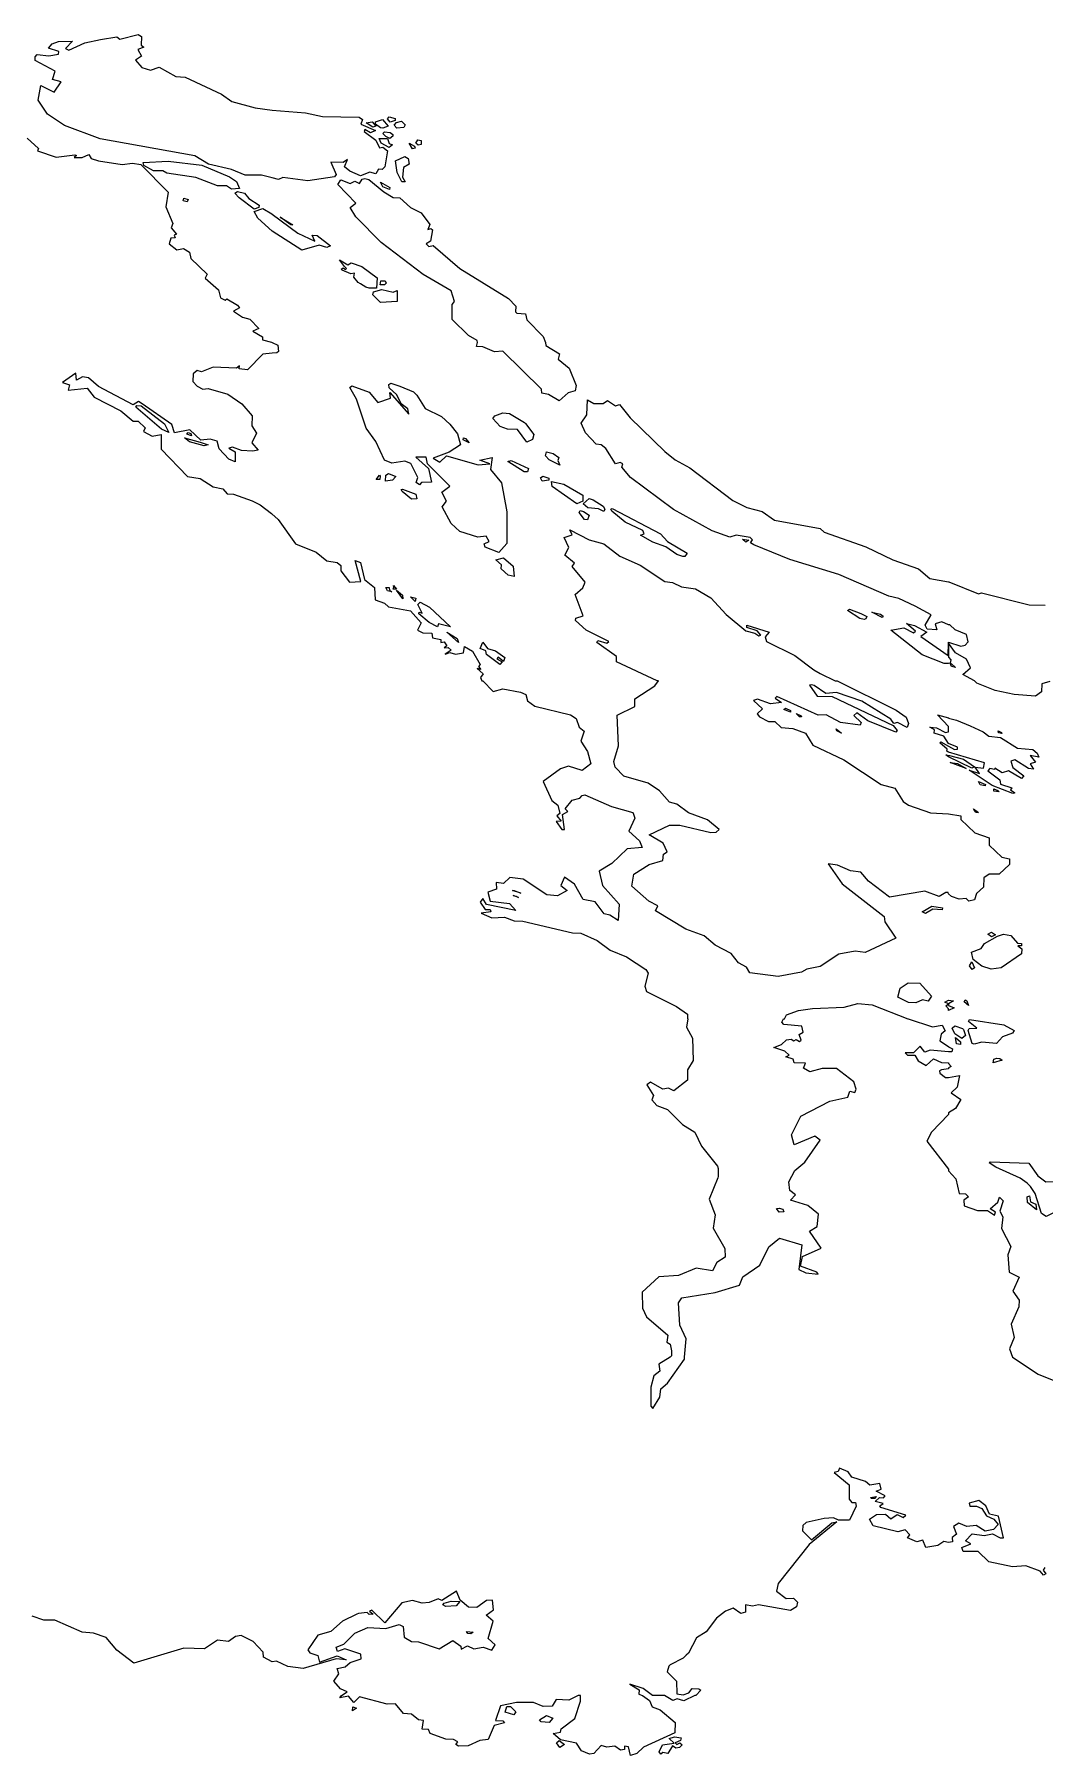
# Model space of a CAD drawing. Header units: inches. Extents: x -128.78 to -121.96, y 47.51 to 52.08.
# Drawn here: x -123.874 to -123.349, y 48.309 to 49.203 of the extents above; entities that cross this region are included whole.
import ezdxf

# ---------------------------------------------------------------- set-up
doc = ezdxf.new("R2010")
doc.units = ezdxf.units.IN
doc.header["$MEASUREMENT"] = 0
doc.layers.add('country_Clip', color=7, linetype='Continuous')

msp = doc.modelspace()

# ---------------------------------------------------------------- linework, layer by layer
at = {"layer": 'country_Clip'}
for points in [[(-123.81795, 49.20195), (-123.81806, 49.1975), (-123.81667, 49.19639), (-123.81977, 49.19512), (-123.81785, 49.19179), (-123.82111, 49.18972), (-123.81777, 49.18584), (-123.81332, 49.18453), (-123.80883, 49.18598), (-123.8001, 49.18122), (-123.79526, 49.18085), (-123.77628, 49.17194), (-123.77091, 49.16816), (-123.75891, 49.16479), (-123.75, 49.16374), (-123.73263, 49.1622), (-123.72379, 49.16029), (-123.70485, 49.16009), (-123.70306, 49.15889), (-123.70389, 49.15639), (-123.69639, 49.15306), (-123.69889, 49.15194), (-123.70194, 49.15361), (-123.70222, 49.1525), (-123.69611, 49.14806), (-123.69417, 49.14417), (-123.6925, 49.14444), (-123.69, 49.1425), (-123.69139, 49.13417), (-123.69278, 49.13278), (-123.69472, 49.13306), (-123.69611, 49.13056), (-123.69921, 49.13151), (-123.70411, 49.12959), (-123.70969, 49.13194), (-123.71244, 49.13416), (-123.71083, 49.13806), (-123.71306, 49.13639), (-123.71951, 49.13661), (-123.71676, 49.13026), (-123.71764, 49.12909), (-123.73152, 49.12695), (-123.74448, 49.12872), (-123.7468, 49.12761), (-123.75, 49.12849), (-123.75554, 49.12997), (-123.76401, 49.12987), (-123.77123, 49.13279), (-123.78306, 49.13556), (-123.79023, 49.13996), (-123.83935, 49.14878), (-123.85801, 49.15564), (-123.86687, 49.16159), (-123.87157, 49.16884), (-123.87026, 49.17649), (-123.8634, 49.17301), (-123.85972, 49.17833), (-123.86423, 49.17954), (-123.86278, 49.18389), (-123.87317, 49.18949), (-123.87327, 49.19137), (-123.87208, 49.19258), (-123.86611, 49.19195), (-123.86111, 49.19278), (-123.86083, 49.19417), (-123.86628, 49.19592), (-123.86433, 49.1982), (-123.86106, 49.1994), (-123.85372, 49.19953), (-123.85735, 49.19565), (-123.85569, 49.19476), (-123.84741, 49.19857), (-123.83924, 49.20041), (-123.83072, 49.20179), (-123.82916, 49.2005), (-123.81964, 49.20302), (-123.81795, 49.20195)], [(-123.6961, 49.15537), (-123.69778, 49.15481), (-123.70113, 49.15713), (-123.69811, 49.15757), (-123.6961, 49.15537)], [(-123.68974, 49.15537), (-123.69242, 49.15437), (-123.69376, 49.15448), (-123.69627, 49.15647), (-123.69627, 49.15757), (-123.69275, 49.15889), (-123.68974, 49.15537)], [(-123.68611, 49.15833), (-123.68861, 49.1575), (-123.69008, 49.1592), (-123.68919, 49.1602), (-123.68606, 49.15933), (-123.68611, 49.15833)], [(-123.68153, 49.1547), (-123.68521, 49.15437), (-123.68655, 49.15592), (-123.68538, 49.15724), (-123.68287, 49.15801), (-123.68086, 49.15603), (-123.68153, 49.1547)], [(-123.87742, 49.14919), (-123.87155, 49.14366), (-123.87205, 49.14249), (-123.86222, 49.13926), (-123.85265, 49.14038), (-123.85163, 49.1401), (-123.85298, 49.13901), (-123.84879, 49.13903), (-123.84533, 49.14063), (-123.84408, 49.13846), (-123.84034, 49.13741), (-123.82801, 49.13539), (-123.82266, 49.13611), (-123.81836, 49.13544), (-123.80414, 49.12099), (-123.80525, 49.11343), (-123.80171, 49.1048), (-123.80258, 49.10259), (-123.79975, 49.09927), (-123.80101, 49.09871), (-123.80041, 49.09725), (-123.80272, 49.09714), (-123.80356, 49.09414), (-123.79956, 49.09104), (-123.79618, 49.09173), (-123.79305, 49.08989), (-123.79237, 49.08666), (-123.78383, 49.0784), (-123.78491, 49.07634), (-123.77796, 49.07026), (-123.77692, 49.0661), (-123.77438, 49.06492), (-123.77353, 49.06557), (-123.76799, 49.06229), (-123.76708, 49.06101), (-123.77016, 49.0592), (-123.76549, 49.05612), (-123.76167, 49.05514), (-123.75687, 49.05013), (-123.76, 49.04889), (-123.75504, 49.04586), (-123.75501, 49.04429), (-123.75032, 49.04311), (-123.75, 49.04297), (-123.74701, 49.04159), (-123.74669, 49.03825), (-123.74752, 49.03752), (-123.75, 49.03738), (-123.75486, 49.03681), (-123.76288, 49.02878), (-123.76718, 49.02919), (-123.767, 49.03082), (-123.76847, 49.02952), (-123.78069, 49.03013), (-123.7868, 49.02773), (-123.78895, 49.02839), (-123.791, 49.02663), (-123.79126, 49.02271), (-123.789, 49.02029), (-123.78606, 49.01873), (-123.78334, 49.01895), (-123.77301, 49.01609), (-123.76576, 49.01106), (-123.76047, 49.00486), (-123.7605, 48.99954), (-123.75814, 48.99585), (-123.76064, 48.99087), (-123.75725, 48.987), (-123.76018, 48.98647), (-123.76596, 48.98687), (-123.77062, 48.9885), (-123.77257, 48.98799), (-123.76931, 48.98603), (-123.76919, 48.98089), (-123.77251, 48.98237), (-123.77753, 48.98768), (-123.77856, 48.99158), (-123.78223, 48.99268), (-123.78706, 48.99213), (-123.79285, 48.99763), (-123.80085, 48.99598), (-123.80225, 49.00029), (-123.81756, 49.01103), (-123.81943, 49.01222), (-123.82226, 49.01051), (-123.84034, 49.02013), (-123.84548, 49.02462), (-123.84864, 49.02509), (-123.85174, 49.02344), (-123.85206, 49.02702), (-123.859, 49.0222), (-123.8554, 49.02087), (-123.85599, 49.01819), (-123.84616, 49.01912), (-123.84256, 49.01453), (-123.82874, 49.00749), (-123.82233, 49.00209), (-123.81966, 49.00213), (-123.81597, 48.99857), (-123.81687, 48.99663), (-123.81246, 48.99418), (-123.80774, 48.99505), (-123.80763, 48.98758), (-123.79395, 48.97332), (-123.78745, 48.9722), (-123.78071, 48.96796), (-123.77568, 48.96689), (-123.77349, 48.96422), (-123.77016, 48.9641), (-123.76038, 48.96062), (-123.7562, 48.95865), (-123.75035, 48.95415), (-123.75022, 48.95396), (-123.74696, 48.95102), (-123.73781, 48.93824), (-123.72718, 48.93396), (-123.72164, 48.92942), (-123.71615, 48.92854), (-123.71437, 48.92701), (-123.71437, 48.92435), (-123.70991, 48.91841), (-123.70391, 48.91874), (-123.70682, 48.92961), (-123.70405, 48.92857), (-123.70195, 48.91971), (-123.69679, 48.91563), (-123.69652, 48.90923), (-123.69159, 48.90754), (-123.68955, 48.90551), (-123.67815, 48.90352), (-123.6726, 48.8973), (-123.67453, 48.89353), (-123.67163, 48.89201), (-123.66701, 48.89195), (-123.66668, 48.88949), (-123.66238, 48.88855), (-123.66233, 48.88703), (-123.66063, 48.88734), (-123.65931, 48.88525), (-123.66068, 48.88424), (-123.6586, 48.88452), (-123.6569, 48.88304), (-123.66005, 48.881), (-123.65766, 48.88191), (-123.65466, 48.88093), (-123.65057, 48.88158), (-123.65004, 48.885), (-123.64592, 48.88247), (-123.64194, 48.87553), (-123.64286, 48.87449), (-123.64149, 48.87292), (-123.64349, 48.87344), (-123.64041, 48.87067), (-123.64181, 48.86885), (-123.64101, 48.86719), (-123.64056, 48.86719), (-123.63524, 48.86163), (-123.6301, 48.86292), (-123.62091, 48.86128), (-123.61818, 48.85993), (-123.61727, 48.85673), (-123.61353, 48.85399), (-123.5949, 48.84941), (-123.59203, 48.84755), (-123.59049, 48.84312), (-123.58789, 48.84099), (-123.58963, 48.83579), (-123.58609, 48.83034), (-123.5844, 48.82392), (-123.58887, 48.82058), (-123.596, 48.82276), (-123.6002, 48.82137), (-123.60919, 48.81483), (-123.6046, 48.80498), (-123.60159, 48.80247), (-123.60059, 48.79818), (-123.60207, 48.79691), (-123.59975, 48.79422), (-123.60244, 48.79398), (-123.59942, 48.78983), (-123.59807, 48.78989), (-123.59907, 48.79771), (-123.59635, 48.79916), (-123.59767, 48.80062), (-123.59407, 48.80503), (-123.59014, 48.80609), (-123.58889, 48.80761), (-123.58745, 48.80784), (-123.5736, 48.80184), (-123.56265, 48.79876), (-123.56226, 48.79785), (-123.56161, 48.7957), (-123.5646, 48.78908), (-123.5591, 48.78391), (-123.55771, 48.78047), (-123.56543, 48.77988), (-123.57343, 48.77224), (-123.58012, 48.76827), (-123.5784, 48.76075), (-123.56959, 48.75099), (-123.57026, 48.74253), (-123.57451, 48.74542), (-123.57754, 48.74598), (-123.58215, 48.75223), (-123.58843, 48.75345), (-123.59287, 48.76146), (-123.59802, 48.76511), (-123.59995, 48.76083), (-123.59669, 48.7581), (-123.60172, 48.75535), (-123.6073, 48.75589), (-123.61964, 48.764), (-123.62644, 48.76489), (-123.62987, 48.76179), (-123.63368, 48.76228), (-123.63335, 48.75886), (-123.63789, 48.75729), (-123.63667, 48.75267), (-123.6267, 48.75139), (-123.62344, 48.74784), (-123.6387, 48.75095), (-123.6406, 48.754), (-123.64198, 48.75207), (-123.63926, 48.74826), (-123.63674, 48.74831), (-123.63643, 48.74713), (-123.64131, 48.74631), (-123.63577, 48.74396), (-123.62922, 48.74434), (-123.62417, 48.74238), (-123.61969, 48.74222), (-123.59386, 48.73608), (-123.58955, 48.73605), (-123.58115, 48.73223), (-123.5744, 48.72718), (-123.56591, 48.72365), (-123.55575, 48.71716), (-123.5546, 48.71524), (-123.55636, 48.70849), (-123.55551, 48.7056), (-123.53987, 48.6978), (-123.53419, 48.69388), (-123.53408, 48.69141), (-123.53401, 48.69141), (-123.53474, 48.68719), (-123.53151, 48.68145), (-123.53115, 48.66986), (-123.53416, 48.66491), (-123.53408, 48.65958), (-123.54127, 48.65407), (-123.54396, 48.65538), (-123.54694, 48.65499), (-123.55345, 48.65861), (-123.55528, 48.65722), (-123.55177, 48.65169), (-123.55272, 48.64934), (-123.55016, 48.6465), (-123.54458, 48.64438), (-123.53677, 48.63663), (-123.53029, 48.63262), (-123.52681, 48.62533), (-123.51851, 48.61488), (-123.51814, 48.61362), (-123.51813, 48.60951), (-123.51831, 48.60889), (-123.52296, 48.59777), (-123.51979, 48.58969), (-123.52085, 48.58264), (-123.51469, 48.5721), (-123.51464, 48.56766), (-123.51895, 48.56489), (-123.52116, 48.56049), (-123.52959, 48.56188), (-123.5389, 48.55807), (-123.54901, 48.55748), (-123.55764, 48.54943), (-123.55758, 48.5412), (-123.55543, 48.53662), (-123.54437, 48.52708), (-123.5449, 48.52342), (-123.54317, 48.5224), (-123.54255, 48.51895), (-123.54243, 48.51632), (-123.54317, 48.51562), (-123.54898, 48.51207), (-123.54848, 48.50834), (-123.55162, 48.50595), (-123.55314, 48.50011), (-123.55319, 48.49014), (-123.55219, 48.48906), (-123.5485, 48.49487), (-123.54804, 48.49924), (-123.54449, 48.50211), (-123.53567, 48.51467), (-123.53563, 48.51562), (-123.5349, 48.52517), (-123.53818, 48.53223), (-123.53879, 48.54397), (-123.5371, 48.54657), (-123.51979, 48.54931), (-123.50708, 48.55302), (-123.50534, 48.55747), (-123.4966, 48.56352), (-123.49193, 48.57301), (-123.48626, 48.57752), (-123.47466, 48.57401), (-123.47631, 48.56125), (-123.47266, 48.5595), (-123.46626, 48.55872), (-123.46693, 48.5599), (-123.47549, 48.56291), (-123.47437, 48.56802), (-123.46471, 48.57238), (-123.47075, 48.58106), (-123.46672, 48.58361), (-123.46615, 48.58994), (-123.47158, 48.59443), (-123.48057, 48.59728), (-123.47808, 48.60003), (-123.48091, 48.60223), (-123.48157, 48.60677), (-123.47844, 48.61259), (-123.47317, 48.61697), (-123.46517, 48.62848), (-123.46794, 48.63055), (-123.4787, 48.62593), (-123.48007, 48.63126), (-123.4752, 48.64084), (-123.46016, 48.64868), (-123.45079, 48.6508), (-123.44972, 48.65385), (-123.44724, 48.65321), (-123.44654, 48.65487), (-123.44776, 48.6588), (-123.45675, 48.66574), (-123.46421, 48.66571), (-123.47062, 48.66395), (-123.47393, 48.66582), (-123.47289, 48.66844), (-123.47872, 48.66853), (-123.47925, 48.67058), (-123.48308, 48.6718), (-123.48129, 48.67266), (-123.48349, 48.67474), (-123.48921, 48.67665), (-123.48527, 48.67805), (-123.48263, 48.68057), (-123.48019, 48.68094), (-123.47892, 48.68002), (-123.4777, 48.68077), (-123.47588, 48.67969), (-123.47515, 48.68042), (-123.47614, 48.68334), (-123.47408, 48.68458), (-123.47469, 48.68762), (-123.48403, 48.68852), (-123.48516, 48.68979), (-123.48433, 48.69141), (-123.48379, 48.69141), (-123.48265, 48.69363), (-123.47646, 48.69583), (-123.46915, 48.69691), (-123.45276, 48.6976), (-123.44568, 48.69939), (-123.43809, 48.69881), (-123.41957, 48.69141), (-123.41949, 48.69141), (-123.40684, 48.68723), (-123.40184, 48.68818), (-123.40027, 48.68519), (-123.40238, 48.68344), (-123.40292, 48.68006), (-123.39844, 48.67717), (-123.39844, 48.6769), (-123.39645, 48.67591), (-123.39681, 48.67432), (-123.39844, 48.67439), (-123.40798, 48.67515), (-123.41076, 48.67422), (-123.41325, 48.67724), (-123.41666, 48.67383), (-123.42111, 48.67374), (-123.41983, 48.67264), (-123.41601, 48.67262), (-123.41432, 48.66963), (-123.41012, 48.6672), (-123.40622, 48.67069), (-123.4022, 48.66881), (-123.39844, 48.66853), (-123.39844, 48.66825), (-123.39704, 48.66675), (-123.39844, 48.66602), (-123.39844, 48.66545), (-123.40212, 48.66497), (-123.4032, 48.66442), (-123.40299, 48.66317), (-123.39998, 48.66106), (-123.39844, 48.661), (-123.39282, 48.662), (-123.39394, 48.65604), (-123.39711, 48.65298), (-123.39207, 48.64961), (-123.39486, 48.64481), (-123.39844, 48.64258), (-123.39844, 48.64174), (-123.4074, 48.63262), (-123.40972, 48.62798), (-123.39844, 48.61328), (-123.39844, 48.61244), (-123.39468, 48.60841), (-123.39296, 48.60069), (-123.38968, 48.6005), (-123.38812, 48.59902), (-123.3905, 48.59725), (-123.39036, 48.59434), (-123.38346, 48.59183), (-123.37827, 48.59186), (-123.37461, 48.58952), (-123.37406, 48.59093), (-123.37689, 48.5928), (-123.37294, 48.59619), (-123.37206, 48.59877), (-123.37006, 48.59693), (-123.37183, 48.5916), (-123.37024, 48.58851), (-123.37096, 48.58253), (-123.36613, 48.57324), (-123.36766, 48.56875), (-123.36697, 48.5599), (-123.36184, 48.55715), (-123.36506, 48.54994), (-123.36185, 48.54534), (-123.36193, 48.54175), (-123.36591, 48.53283), (-123.36444, 48.52587), (-123.36674, 48.51996), (-123.3653, 48.51562), (-123.35183, 48.5068), (-123.34381, 48.50362)], [(-123.68739, 49.14567), (-123.68923, 49.14423), (-123.69342, 49.14655), (-123.69443, 49.14886), (-123.69007, 49.14886), (-123.68923, 49.14633), (-123.68739, 49.14567)], [(-123.68722, 49.15008), (-123.6889, 49.14897), (-123.69091, 49.14997), (-123.69242, 49.15151), (-123.69158, 49.15239), (-123.68873, 49.15206), (-123.68722, 49.15107), (-123.68722, 49.15008)], [(-123.67265, 49.14578), (-123.67416, 49.14545), (-123.67533, 49.14655), (-123.67433, 49.14831), (-123.67265, 49.14798), (-123.67265, 49.14578)], [(-123.68086, 49.12649), (-123.6827, 49.12649), (-123.68505, 49.13134), (-123.68588, 49.13729), (-123.68103, 49.13961), (-123.67935, 49.13861), (-123.67885, 49.13553), (-123.6817, 49.13388), (-123.6822, 49.12892), (-123.68086, 49.12649)], [(-123.67567, 49.1439), (-123.67701, 49.14357), (-123.67885, 49.14655), (-123.676, 49.1449), (-123.67567, 49.1439)], [(-123.76855, 49.12655), (-123.76704, 49.12291), (-123.77123, 49.12258), (-123.77374, 49.12434), (-123.77843, 49.12434), (-123.78966, 49.12875), (-123.80473, 49.13085), (-123.80691, 49.13217), (-123.81167, 49.13222), (-123.81679, 49.13492), (-123.81704, 49.13647), (-123.80406, 49.13713), (-123.78664, 49.13503), (-123.77224, 49.12908), (-123.76855, 49.12655)], [(-123.75693, 49.11305), (-123.7593, 49.11225), (-123.76723, 49.11807), (-123.76942, 49.12058), (-123.76806, 49.12139), (-123.76435, 49.12059), (-123.76222, 49.11772), (-123.75676, 49.11428), (-123.75693, 49.11305)], [(-123.69978, 49.12764), (-123.69192, 49.12114), (-123.68714, 49.11836), (-123.68371, 49.11803), (-123.67806, 49.11306), (-123.6725, 49.11028), (-123.66806, 49.10417), (-123.66917, 49.10167), (-123.6675, 49.10222), (-123.66667, 49.10139), (-123.66778, 49.09556), (-123.67, 49.09417), (-123.66861, 49.09278), (-123.66639, 49.09333), (-123.6525, 49.08139), (-123.62721, 49.06578), (-123.62338, 49.06187), (-123.62361, 49.05878), (-123.6228, 49.05818), (-123.61836, 49.05777), (-123.6176, 49.05477), (-123.60923, 49.04601), (-123.60796, 49.04297), (-123.60775, 49.04143), (-123.60072, 49.03709), (-123.60131, 49.03421), (-123.59567, 49.02953), (-123.5921, 49.02063), (-123.59248, 49.01773), (-123.59613, 49.01671), (-123.60092, 49.01263), (-123.60635, 49.01599), (-123.60983, 49.01666), (-123.61007, 49.01873), (-123.63011, 49.03839), (-123.6345, 49.03809), (-123.64053, 49.04076), (-123.64375, 49.04077), (-123.64325, 49.04297), (-123.64345, 49.04403), (-123.648, 49.04654), (-123.65646, 49.05483), (-123.65655, 49.06266), (-123.65528, 49.06417), (-123.65705, 49.06971), (-123.67157, 49.07822), (-123.69333, 49.09494), (-123.70655, 49.10818), (-123.70953, 49.11313), (-123.70654, 49.11533), (-123.71594, 49.12503), (-123.71436, 49.1274), (-123.70944, 49.12561), (-123.70703, 49.12682), (-123.70466, 49.12561), (-123.70331, 49.12772), (-123.7019, 49.1282), (-123.69978, 49.12764)], [(-123.6889, 49.12352), (-123.68907, 49.12252), (-123.69242, 49.12385), (-123.69376, 49.12627), (-123.6889, 49.12352)], [(-123.79365, 49.1173), (-123.79423, 49.11597), (-123.79624, 49.11649), (-123.79596, 49.11789), (-123.79365, 49.1173)], [(-123.73667, 49.09972), (-123.72791, 49.09561), (-123.72928, 49.09872), (-123.72667, 49.09861), (-123.71964, 49.09308), (-123.72163, 49.09229), (-123.72566, 49.09357), (-123.73452, 49.09098), (-123.75, 49.10072), (-123.7575, 49.10754), (-123.75934, 49.11102), (-123.75495, 49.11252), (-123.75015, 49.10974), (-123.75, 49.10964), (-123.73667, 49.09972)], [(-123.73934, 49.10407), (-123.74035, 49.10401), (-123.74579, 49.10809), (-123.73934, 49.10407)], [(-123.71507, 49.08592), (-123.71068, 49.08334), (-123.70889, 49.08437), (-123.70343, 49.08236), (-123.69542, 49.0765), (-123.6958, 49.07114), (-123.69954, 49.07116), (-123.70139, 49.07169), (-123.70417, 49.07333), (-123.70528, 49.07417), (-123.7075, 49.07694), (-123.70722, 49.07889), (-123.70913, 49.07859), (-123.71361, 49.08055), (-123.71417, 49.08111), (-123.71306, 49.08167), (-123.71194, 49.08083), (-123.71139, 49.08139), (-123.7125, 49.0825), (-123.71507, 49.08592)], [(-123.69301, 49.07045), (-123.68718, 49.06915), (-123.685, 49.07), (-123.68505, 49.0642), (-123.69378, 49.06367), (-123.69768, 49.06762), (-123.69733, 49.06925), (-123.69301, 49.07045)], [(-123.69083, 49.07381), (-123.6917, 49.07284), (-123.69388, 49.07295), (-123.69361, 49.075), (-123.69137, 49.07491), (-123.69083, 49.07381)], [(-123.67045, 49.0087), (-123.66209, 49.00445), (-123.65776, 49.00053), (-123.65372, 48.99541), (-123.65215, 48.98983), (-123.65807, 48.98594), (-123.66636, 48.98283), (-123.66283, 48.9807), (-123.65937, 48.98401), (-123.64303, 48.9794), (-123.63694, 48.97992), (-123.64216, 48.98182), (-123.63575, 48.98312), (-123.63652, 48.97702), (-123.63074, 48.97), (-123.62812, 48.95499), (-123.62799, 48.93844), (-123.63224, 48.93388), (-123.63928, 48.93651), (-123.63978, 48.93826), (-123.63724, 48.93949), (-123.63876, 48.94224), (-123.64319, 48.94182), (-123.65242, 48.94475), (-123.65693, 48.9488), (-123.66168, 48.95754), (-123.65934, 48.96054), (-123.66186, 48.96522), (-123.65765, 48.96823), (-123.66927, 48.97984), (-123.66992, 48.98334), (-123.67532, 48.98338), (-123.66878, 48.9775), (-123.66714, 48.9703), (-123.67242, 48.97024), (-123.67343, 48.96895), (-123.67519, 48.97024), (-123.67434, 48.97275), (-123.67795, 48.98008), (-123.6811, 48.98123), (-123.68776, 48.98025), (-123.6916, 48.98181), (-123.69607, 48.9915), (-123.70117, 48.99836), (-123.70615, 49.01356), (-123.70971, 49.01956), (-123.70864, 49.02034), (-123.69969, 49.01719), (-123.69502, 49.0118), (-123.68859, 49.01407), (-123.68891, 49.01701), (-123.67893, 49.0057), (-123.67954, 49.00851), (-123.68295, 49.01098), (-123.68528, 49.01576), (-123.68916, 49.01936), (-123.68936, 49.02102), (-123.68829, 49.02179), (-123.68372, 49.02029), (-123.67652, 49.0173), (-123.67476, 49.01551), (-123.67045, 49.0087)], [(-123.39844, 48.88672), (-123.39844, 48.88728), (-123.39203, 48.88516), (-123.38985, 48.88573), (-123.38836, 48.88738), (-123.38913, 48.89127), (-123.39502, 48.8936), (-123.39786, 48.8963), (-123.39844, 48.89621), (-123.40196, 48.89783), (-123.40548, 48.89667), (-123.40449, 48.89355), (-123.40962, 48.894), (-123.41066, 48.89608), (-123.40759, 48.90145), (-123.41591, 48.90585), (-123.42434, 48.90984), (-123.42958, 48.91111), (-123.45553, 48.92232), (-123.48094, 48.93011), (-123.49963, 48.93771), (-123.50133, 48.93878), (-123.5003, 48.94035), (-123.50151, 48.94167), (-123.50881, 48.94273), (-123.51217, 48.94176), (-123.52127, 48.94498), (-123.54147, 48.95623), (-123.56377, 48.97279), (-123.56827, 48.97811), (-123.56776, 48.97989), (-123.56914, 48.98056), (-123.57154, 48.97987), (-123.57662, 48.98783), (-123.57894, 48.98983), (-123.58159, 48.99014), (-123.58709, 48.99599), (-123.58944, 49.00106), (-123.58655, 49.00538), (-123.58606, 49.01311), (-123.58282, 49.01125), (-123.57795, 49.0112), (-123.57571, 49.01277), (-123.5716, 49.01007), (-123.56958, 49.01065), (-123.56388, 49.00373), (-123.54601, 48.98627), (-123.54061, 48.98188), (-123.53293, 48.97776), (-123.51054, 48.96078), (-123.50324, 48.95724), (-123.4953, 48.95511), (-123.48902, 48.95056), (-123.46523, 48.94625), (-123.46315, 48.94429), (-123.44142, 48.93683), (-123.42735, 48.92995), (-123.41405, 48.92523), (-123.40814, 48.92026), (-123.39844, 48.91853), (-123.39833, 48.91855), (-123.38293, 48.91224), (-123.38128, 48.91286), (-123.35663, 48.90659), (-123.34827, 48.90642)], [(-123.806, 49.00067), (-123.80379, 48.99614), (-123.80758, 48.99788), (-123.82086, 49.00935), (-123.82035, 49.01015), (-123.81812, 49.01002), (-123.806, 49.00067)], [(-123.61463, 48.99252), (-123.61768, 48.99121), (-123.62257, 48.99776), (-123.62763, 48.99797), (-123.63149, 48.99927), (-123.63537, 49.00351), (-123.63434, 49.00474), (-123.63014, 49.00644), (-123.62673, 49.00611), (-123.61891, 49.00143), (-123.61831, 49.00091), (-123.614, 48.9952), (-123.61463, 48.99252)], [(-123.79222, 48.99556), (-123.79194, 48.99444), (-123.79444, 48.99528), (-123.79361, 48.99611), (-123.79222, 48.99556)], [(-123.78333, 48.98972), (-123.78528, 48.98917), (-123.79306, 48.99139), (-123.79556, 48.99333), (-123.7875, 48.99111), (-123.78333, 48.98972)], [(-123.64952, 48.99304), (-123.64759, 48.99082), (-123.65077, 48.99233), (-123.65054, 48.99342), (-123.64952, 48.99304)], [(-123.61686, 48.97752), (-123.61739, 48.97566), (-123.61911, 48.97573), (-123.62745, 48.98116), (-123.62586, 48.98166), (-123.61686, 48.97752)], [(-123.60147, 48.98158), (-123.60045, 48.97918), (-123.60597, 48.98189), (-123.60802, 48.98405), (-123.60743, 48.98604), (-123.60398, 48.98521), (-123.60097, 48.98323), (-123.60147, 48.98158)], [(-123.69405, 48.97175), (-123.69588, 48.97169), (-123.69422, 48.97398), (-123.69388, 48.97342), (-123.69405, 48.97175)], [(-123.68753, 48.97135), (-123.69117, 48.9708), (-123.69094, 48.974), (-123.68949, 48.97483), (-123.68582, 48.97322), (-123.68753, 48.97135)], [(-123.60626, 48.97145), (-123.60961, 48.97089), (-123.61061, 48.97258), (-123.60942, 48.97346), (-123.60627, 48.97247), (-123.60626, 48.97145)], [(-123.58849, 48.96049), (-123.5916, 48.95915), (-123.60451, 48.96806), (-123.60477, 48.97063), (-123.59839, 48.96928), (-123.58847, 48.96362), (-123.58849, 48.96049)], [(-123.67489, 48.96168), (-123.67764, 48.96153), (-123.68237, 48.96545), (-123.68305, 48.96661), (-123.68234, 48.96674), (-123.67536, 48.96411), (-123.67489, 48.96168)], [(-123.57707, 48.95635), (-123.57761, 48.95503), (-123.58049, 48.95658), (-123.58595, 48.95696), (-123.58833, 48.95916), (-123.58525, 48.9618), (-123.58321, 48.96118), (-123.57801, 48.95792), (-123.57707, 48.95635)], [(-123.58528, 48.95325), (-123.58616, 48.95073), (-123.58773, 48.9509), (-123.59043, 48.95465), (-123.58994, 48.95569), (-123.58821, 48.95503), (-123.58528, 48.95325)], [(-123.53553, 48.93176), (-123.53651, 48.93164), (-123.53978, 48.93277), (-123.54541, 48.93673), (-123.55211, 48.93912), (-123.55854, 48.94285), (-123.55666, 48.94353), (-123.55733, 48.94524), (-123.56658, 48.94955), (-123.57341, 48.95521), (-123.57408, 48.95632), (-123.57337, 48.95675), (-123.54818, 48.94346), (-123.54455, 48.93955), (-123.53437, 48.93345), (-123.53553, 48.93176)], [(-123.49909, 48.8918), (-123.49702, 48.89043), (-123.49611, 48.89093), (-123.49795, 48.89318), (-123.50325, 48.89476), (-123.50337, 48.89607), (-123.49168, 48.89244), (-123.49379, 48.88998), (-123.49316, 48.88759), (-123.47844, 48.88025), (-123.46855, 48.8728), (-123.46515, 48.87085), (-123.45738, 48.86719), (-123.45633, 48.86719), (-123.42565, 48.85179), (-123.42047, 48.84824), (-123.41925, 48.8449), (-123.41997, 48.84292), (-123.42502, 48.84544), (-123.42689, 48.84486), (-123.42847, 48.84721), (-123.44349, 48.85657), (-123.45669, 48.861), (-123.46227, 48.86049), (-123.46829, 48.86465), (-123.46973, 48.86508), (-123.47076, 48.86485), (-123.46669, 48.85921), (-123.45892, 48.85899), (-123.42722, 48.84385), (-123.42515, 48.84137), (-123.42585, 48.84042), (-123.44048, 48.84629), (-123.44609, 48.8505), (-123.44764, 48.84913), (-123.44384, 48.84542), (-123.44434, 48.84405), (-123.45472, 48.84554), (-123.46208, 48.84941), (-123.46621, 48.84931), (-123.48781, 48.85893), (-123.4886, 48.85812), (-123.48538, 48.85585), (-123.49107, 48.85524), (-123.49777, 48.85765), (-123.49982, 48.85688), (-123.49526, 48.85248), (-123.49796, 48.85002), (-123.49674, 48.84835), (-123.49203, 48.8459), (-123.48874, 48.846), (-123.4855, 48.84291), (-123.47935, 48.84243), (-123.47283, 48.83993), (-123.46898, 48.83364), (-123.45284, 48.82599), (-123.43344, 48.81326), (-123.42637, 48.81135), (-123.42202, 48.80434), (-123.41925, 48.80246), (-123.40792, 48.79858), (-123.39844, 48.79799), (-123.39213, 48.79704), (-123.39211, 48.79506), (-123.38487, 48.78808), (-123.37728, 48.78561), (-123.37733, 48.78169), (-123.37078, 48.77549), (-123.36683, 48.77461), (-123.36672, 48.77169), (-123.37219, 48.76673), (-123.3774, 48.76665), (-123.38012, 48.7647), (-123.38033, 48.75992), (-123.38402, 48.75656), (-123.38497, 48.75326), (-123.3879, 48.75256), (-123.38938, 48.75402), (-123.39288, 48.7537), (-123.39692, 48.75507), (-123.39844, 48.75642), (-123.39861, 48.75707), (-123.39985, 48.75712), (-123.40328, 48.75507), (-123.41081, 48.75778), (-123.42917, 48.75476), (-123.44015, 48.76296), (-123.44411, 48.76767), (-123.44944, 48.7683), (-123.45612, 48.77128), (-123.46096, 48.772), (-123.45371, 48.76157), (-123.43195, 48.74463), (-123.43159, 48.74185), (-123.4258, 48.73333), (-123.44183, 48.72596), (-123.44702, 48.7267), (-123.45546, 48.72516), (-123.46514, 48.71867), (-123.47218, 48.71735), (-123.47487, 48.71571), (-123.48695, 48.71351), (-123.5018, 48.71531), (-123.5035, 48.71839), (-123.50773, 48.72053), (-123.51153, 48.72542), (-123.51983, 48.72968), (-123.52546, 48.73464), (-123.53507, 48.7381), (-123.55075, 48.74752), (-123.54949, 48.75022), (-123.55433, 48.75269), (-123.56312, 48.76039), (-123.56211, 48.7667), (-123.55414, 48.77173), (-123.547, 48.77382), (-123.54664, 48.77698), (-123.54479, 48.77832), (-123.54681, 48.78276), (-123.55408, 48.78708), (-123.54352, 48.79213), (-123.5381, 48.7921), (-123.52194, 48.78836), (-123.51934, 48.78852), (-123.51777, 48.78991), (-123.52369, 48.7948), (-123.53364, 48.79846), (-123.53975, 48.80299), (-123.54348, 48.80415), (-123.54872, 48.80995), (-123.55468, 48.81388), (-123.56723, 48.81763), (-123.57179, 48.82219), (-123.57241, 48.82517), (-123.5701, 48.83327), (-123.57077, 48.84931), (-123.56149, 48.85386), (-123.56156, 48.8578), (-123.55121, 48.86446), (-123.54929, 48.86719), (-123.54984, 48.86719), (-123.57104, 48.87691), (-123.57097, 48.87969), (-123.58131, 48.88706), (-123.58082, 48.88807), (-123.57615, 48.88677), (-123.57509, 48.8875), (-123.58687, 48.89344), (-123.59235, 48.89854), (-123.59224, 48.89973), (-123.58839, 48.9009), (-123.59257, 48.91198), (-123.5885, 48.91542), (-123.58728, 48.91843), (-123.59408, 48.9265), (-123.59284, 48.92822), (-123.59795, 48.93234), (-123.59585, 48.93636), (-123.59818, 48.94167), (-123.59415, 48.94301), (-123.59532, 48.94555), (-123.58518, 48.94031), (-123.57763, 48.9383), (-123.56927, 48.93195), (-123.55877, 48.92726), (-123.5459, 48.91872), (-123.54193, 48.91818), (-123.53731, 48.91591), (-123.52996, 48.91497), (-123.52199, 48.91031), (-123.51408, 48.90163), (-123.50375, 48.89316), (-123.49909, 48.8918)], [(-123.50221, 48.94027), (-123.50385, 48.93924), (-123.50557, 48.94077), (-123.50221, 48.94027)], [(-123.62478, 48.92669), (-123.62428, 48.92136), (-123.62736, 48.92205), (-123.63104, 48.92532), (-123.63082, 48.92734), (-123.63374, 48.92993), (-123.62985, 48.93107), (-123.62478, 48.92669)], [(-123.68899, 48.91421), (-123.68786, 48.91335), (-123.6901, 48.91392), (-123.69091, 48.91558), (-123.68927, 48.91557), (-123.68899, 48.91421)], [(-123.68536, 48.91475), (-123.68707, 48.91474), (-123.68674, 48.91585), (-123.68704, 48.91669), (-123.68536, 48.91475)], [(-123.6823, 48.91171), (-123.68202, 48.90974), (-123.68536, 48.9142), (-123.6823, 48.91171)], [(-123.67535, 48.91003), (-123.67563, 48.90834), (-123.67814, 48.91085), (-123.67535, 48.91003)], [(-123.66816, 48.90547), (-123.65735, 48.89511), (-123.6635, 48.89673), (-123.66403, 48.89519), (-123.66847, 48.89738), (-123.67387, 48.90198), (-123.67366, 48.90275), (-123.67199, 48.90225), (-123.67268, 48.90362), (-123.67432, 48.9067), (-123.67309, 48.90798), (-123.66816, 48.90547)], [(-123.4414, 48.89925), (-123.44229, 48.8989), (-123.44456, 48.89946), (-123.45102, 48.9036), (-123.44994, 48.90436), (-123.44399, 48.90216), (-123.44102, 48.90059), (-123.4414, 48.89925)], [(-123.43244, 48.90078), (-123.43306, 48.9), (-123.43833, 48.90278), (-123.43378, 48.90172), (-123.43244, 48.90078)], [(-123.39844, 48.88672), (-123.39844, 48.87946), (-123.39726, 48.87811), (-123.39764, 48.87631), (-123.39844, 48.87611), (-123.40077, 48.87615), (-123.41226, 48.88068), (-123.42841, 48.89351), (-123.42175, 48.8946), (-123.41669, 48.89206), (-123.41564, 48.89295), (-123.4203, 48.89699), (-123.41625, 48.89585), (-123.40977, 48.8924), (-123.41281, 48.8902), (-123.39859, 48.88023), (-123.39844, 48.88672)], [(-123.65387, 48.88913), (-123.65311, 48.88703), (-123.65925, 48.89244), (-123.65387, 48.88913)], [(-123.63389, 48.88278), (-123.62917, 48.87917), (-123.62972, 48.87722), (-123.6325, 48.87944), (-123.63333, 48.87861), (-123.63056, 48.87694), (-123.63167, 48.87556), (-123.63861, 48.88083), (-123.63889, 48.88278), (-123.64194, 48.88389), (-123.64056, 48.88722), (-123.63806, 48.88389), (-123.63389, 48.88278)], [(-123.34587, 48.86684), (-123.35006, 48.86559), (-123.35009, 48.86143), (-123.35337, 48.85912), (-123.36441, 48.85993), (-123.37418, 48.86212), (-123.38379, 48.86582), (-123.38492, 48.86719), (-123.39101, 48.87034), (-123.38708, 48.87395), (-123.38915, 48.87839), (-123.39484, 48.88159), (-123.39844, 48.88672)], [(-123.39689, 48.876), (-123.39479, 48.874), (-123.39701, 48.87456), (-123.39764, 48.87631), (-123.39689, 48.876)], [(-123.48062, 48.85178), (-123.48063, 48.85078), (-123.48407, 48.85224), (-123.48319, 48.85292), (-123.48062, 48.85178)], [(-123.47488, 48.84837), (-123.47599, 48.84837), (-123.47767, 48.85006), (-123.47516, 48.84893), (-123.47488, 48.84837)], [(-123.38043, 48.84056), (-123.37753, 48.83828), (-123.37144, 48.83768), (-123.36259, 48.83205), (-123.35463, 48.83135), (-123.35245, 48.82961), (-123.35157, 48.82745), (-123.35613, 48.82831), (-123.35331, 48.82479), (-123.35609, 48.82395), (-123.3543, 48.82119), (-123.35693, 48.82163), (-123.36398, 48.82598), (-123.36604, 48.82535), (-123.365, 48.82213), (-123.35943, 48.81783), (-123.36063, 48.81638), (-123.36737, 48.82032), (-123.37056, 48.81938), (-123.37449, 48.82169), (-123.37459, 48.82097), (-123.37696, 48.82164), (-123.37805, 48.82032), (-123.37189, 48.81567), (-123.37142, 48.81348), (-123.36558, 48.81146), (-123.36627, 48.81054), (-123.36411, 48.80896), (-123.36513, 48.80865), (-123.37577, 48.81281), (-123.38777, 48.82077), (-123.38232, 48.81895), (-123.38459, 48.82218), (-123.38034, 48.82178), (-123.37987, 48.82457), (-123.39844, 48.83008), (-123.39943, 48.83051), (-123.39912, 48.8316), (-123.40302, 48.83496), (-123.40257, 48.83539), (-123.39844, 48.83315), (-123.39541, 48.8314), (-123.39391, 48.83166), (-123.39384, 48.83269), (-123.39844, 48.83455), (-123.40096, 48.83831), (-123.40594, 48.83997), (-123.40573, 48.84162), (-123.40812, 48.84307), (-123.40482, 48.84271), (-123.40008, 48.84027), (-123.39868, 48.84053), (-123.39844, 48.84068), (-123.39844, 48.84347), (-123.40429, 48.84945), (-123.39844, 48.84793), (-123.39844, 48.84766), (-123.39429, 48.84676), (-123.38732, 48.8437), (-123.38043, 48.84056)], [(-123.45683, 48.84217), (-123.45408, 48.83989), (-123.45657, 48.84105), (-123.45683, 48.84217)], [(-123.37101, 48.84024), (-123.37071, 48.83976), (-123.37243, 48.84003), (-123.3727, 48.84117), (-123.37101, 48.84024)], [(-123.38505, 48.82241), (-123.38634, 48.82167), (-123.39844, 48.82757), (-123.39993, 48.82864), (-123.39791, 48.82831), (-123.39069, 48.8264), (-123.38505, 48.82241)], [(-123.3939, 48.8241), (-123.3893, 48.82161), (-123.39763, 48.82463), (-123.3939, 48.8241)], [(-123.37922, 48.81328), (-123.37949, 48.81256), (-123.38196, 48.81306), (-123.38294, 48.81477), (-123.37922, 48.81328)], [(-123.37293, 48.81007), (-123.3721, 48.80949), (-123.37489, 48.80976), (-123.37489, 48.81091), (-123.37293, 48.81007)], [(-123.38545, 48.80063), (-123.38294, 48.79865), (-123.38405, 48.79866), (-123.38488, 48.79921), (-123.38545, 48.80063)], [(-123.62417, 48.75822), (-123.62079, 48.7568), (-123.62507, 48.75823), (-123.62417, 48.75822)], [(-123.62322, 48.75526), (-123.62205, 48.75454), (-123.62474, 48.75561), (-123.62322, 48.75526)], [(-123.40156, 48.74908), (-123.40176, 48.74811), (-123.40658, 48.74853), (-123.41048, 48.74617), (-123.41218, 48.74716), (-123.40708, 48.75004), (-123.40156, 48.74908)], [(-123.37408, 48.7352), (-123.37611, 48.73412), (-123.37811, 48.73551), (-123.37619, 48.73645), (-123.37408, 48.7352)], [(-123.36056, 48.73059), (-123.36063, 48.72944), (-123.36247, 48.72946), (-123.36044, 48.72785), (-123.36049, 48.72524), (-123.37111, 48.718), (-123.37636, 48.71727), (-123.38122, 48.71876), (-123.3856, 48.72227), (-123.38658, 48.72603), (-123.38153, 48.72809), (-123.37983, 48.73056), (-123.37311, 48.73445), (-123.36999, 48.73546), (-123.36612, 48.73474), (-123.36267, 48.7308), (-123.36056, 48.73059)], [(-123.38505, 48.71803), (-123.38626, 48.71714), (-123.38756, 48.719), (-123.38634, 48.72104), (-123.38505, 48.71803)], [(-123.40735, 48.70326), (-123.40909, 48.70058), (-123.41205, 48.70132), (-123.41553, 48.69984), (-123.41934, 48.69995), (-123.42478, 48.70271), (-123.42355, 48.70745), (-123.41938, 48.71013), (-123.41341, 48.70999), (-123.40735, 48.70326)], [(-123.39844, 48.69922), (-123.40049, 48.70014), (-123.39844, 48.70117), (-123.39594, 48.7009), (-123.39844, 48.69922)], [(-123.3889, 48.70091), (-123.38814, 48.69846), (-123.39032, 48.70035), (-123.38985, 48.70126), (-123.3889, 48.70091)], [(-123.39844, 48.69922), (-123.39844, 48.69838), (-123.39555, 48.69727), (-123.39844, 48.69588), (-123.39844, 48.6967), (-123.39994, 48.6982), (-123.39844, 48.69922)], [(-123.3705, 48.68212), (-123.37351, 48.67862), (-123.38111, 48.67935), (-123.3852, 48.67836), (-123.38627, 48.67871), (-123.38823, 48.6854), (-123.38771, 48.68644), (-123.38376, 48.68664), (-123.38803, 48.69013), (-123.38765, 48.69116), (-123.36969, 48.68829), (-123.36445, 48.68542), (-123.36524, 48.68406), (-123.3705, 48.68212)], [(-123.38972, 48.68279), (-123.39162, 48.68125), (-123.39522, 48.68374), (-123.39663, 48.68665), (-123.39528, 48.68781), (-123.3913, 48.68646), (-123.39074, 48.68592), (-123.38972, 48.68279)], [(-123.3923, 48.67954), (-123.3922, 48.67816), (-123.39439, 48.67841), (-123.39485, 48.68171), (-123.3923, 48.67954)], [(-123.37054, 48.66996), (-123.37528, 48.6686), (-123.3749, 48.6705), (-123.37341, 48.6711), (-123.37174, 48.67093), (-123.37054, 48.66996)], [(-123.35203, 48.60995), (-123.34795, 48.60674), (-123.34223, 48.60698), (-123.33837, 48.60567), (-123.33424, 48.60197), (-123.33399, 48.59675), (-123.33704, 48.59419), (-123.3477, 48.5888), (-123.35012, 48.59026), (-123.35348, 48.60078), (-123.35582, 48.60437), (-123.35764, 48.60611), (-123.36124, 48.60876), (-123.37384, 48.61443), (-123.3773, 48.61664), (-123.37686, 48.61723), (-123.35667, 48.61649), (-123.35203, 48.60995)], [(-123.484, 48.59122), (-123.4865, 48.59095), (-123.48788, 48.59285), (-123.48644, 48.59312), (-123.48459, 48.5926), (-123.484, 48.59122)], [(-123.35314, 48.59521), (-123.35271, 48.59217), (-123.35741, 48.596), (-123.3576, 48.59891), (-123.35639, 48.59944), (-123.35586, 48.59644), (-123.35314, 48.59521)], [(-123.34847, 48.40635), (-123.34927, 48.40498), (-123.34785, 48.40308), (-123.34915, 48.40246), (-123.35091, 48.40454), (-123.35838, 48.4073), (-123.36528, 48.40672), (-123.37761, 48.40935), (-123.38312, 48.41462), (-123.39083, 48.41467), (-123.39153, 48.41683), (-123.38694, 48.41873), (-123.38959, 48.42028), (-123.38625, 48.42392), (-123.37993, 48.42298), (-123.3757, 48.42394), (-123.37168, 48.4217), (-123.36993, 48.42184), (-123.37245, 48.43305), (-123.37724, 48.43406), (-123.37904, 48.43833), (-123.38278, 48.44116), (-123.38769, 48.43982), (-123.38736, 48.43819), (-123.38388, 48.43823), (-123.3812, 48.43701), (-123.37867, 48.43329), (-123.37492, 48.43151), (-123.37273, 48.42877), (-123.37516, 48.42616), (-123.37939, 48.4253), (-123.38419, 48.42827), (-123.38894, 48.42762), (-123.39309, 48.42947), (-123.39598, 48.42761), (-123.39428, 48.4236), (-123.39663, 48.42187), (-123.39645, 48.41978), (-123.39844, 48.41936), (-123.40095, 48.4198), (-123.40401, 48.41779), (-123.41035, 48.41668), (-123.41187, 48.42063), (-123.41492, 48.41967), (-123.41984, 48.42176), (-123.41868, 48.4234), (-123.42108, 48.42587), (-123.42476, 48.42488), (-123.43758, 48.42806), (-123.43952, 48.43152), (-123.43589, 48.43385), (-123.43117, 48.43401), (-123.42844, 48.43167), (-123.42517, 48.43385), (-123.42215, 48.43237), (-123.42072, 48.4336), (-123.43367, 48.4375), (-123.43422, 48.43848), (-123.43251, 48.43959), (-123.43655, 48.44062), (-123.4344, 48.44282), (-123.43222, 48.44257), (-123.43142, 48.44357), (-123.43604, 48.44601), (-123.43346, 48.4471), (-123.43412, 48.44994), (-123.43932, 48.44917), (-123.44162, 48.45099), (-123.44877, 48.45332), (-123.45059, 48.4561), (-123.45521, 48.45795), (-123.45588, 48.45626), (-123.45785, 48.45578), (-123.45021, 48.44927), (-123.45008, 48.44184), (-123.44882, 48.44019), (-123.44681, 48.44007), (-123.44653, 48.43824), (-123.44993, 48.43089), (-123.4556, 48.43093), (-123.45834, 48.43223), (-123.4632, 48.43175), (-123.47247, 48.42966), (-123.47425, 48.42822), (-123.47433, 48.42536), (-123.46965, 48.42078), (-123.45916, 48.42965), (-123.45653, 48.43006), (-123.47097, 48.41839), (-123.48707, 48.39797), (-123.48798, 48.39408), (-123.48287, 48.39026), (-123.479, 48.39042), (-123.47696, 48.38837), (-123.47758, 48.38594), (-123.4807, 48.38399), (-123.49732, 48.38696), (-123.50029, 48.38623), (-123.50404, 48.38693), (-123.50399, 48.38314), (-123.50641, 48.38242), (-123.51039, 48.38521), (-123.51432, 48.38361), (-123.51913, 48.37996), (-123.52448, 48.37287), (-123.52954, 48.36975), (-123.53371, 48.36192), (-123.53481, 48.36075), (-123.53635, 48.35927), (-123.54315, 48.35582), (-123.5438, 48.35509), (-123.54474, 48.35212), (-123.53991, 48.34725), (-123.53977, 48.34071), (-123.53635, 48.34016), (-123.53339, 48.34116), (-123.53166, 48.34343), (-123.52821, 48.3433), (-123.52726, 48.34253), (-123.52975, 48.33984), (-123.53027, 48.33984), (-123.53613, 48.3371), (-123.5396, 48.33812), (-123.54181, 48.33718), (-123.54618, 48.33984), (-123.5524, 48.33984), (-123.55714, 48.34352), (-123.56419, 48.34579), (-123.55927, 48.34271), (-123.55945, 48.34058), (-123.55748, 48.33984), (-123.55391, 48.33722), (-123.5526, 48.33403), (-123.54829, 48.3324), (-123.54064, 48.32577), (-123.54082, 48.32037), (-123.55694, 48.31307), (-123.56043, 48.30962), (-123.56378, 48.30863), (-123.56479, 48.31317), (-123.56694, 48.31355), (-123.56692, 48.3117), (-123.56889, 48.31142), (-123.5719, 48.31344), (-123.57603, 48.31295), (-123.57898, 48.31388), (-123.58279, 48.30979), (-123.58501, 48.30929), (-123.58925, 48.31101), (-123.59181, 48.31513), (-123.60016, 48.31681), (-123.60401, 48.32006), (-123.60017, 48.32076), (-123.59982, 48.32252), (-123.59277, 48.32785), (-123.58982, 48.33697), (-123.58971, 48.33984), (-123.59096, 48.33984), (-123.59577, 48.33741), (-123.60242, 48.33783), (-123.60452, 48.33435), (-123.60915, 48.33421), (-123.61413, 48.3362), (-123.623, 48.33614), (-123.6313, 48.33448), (-123.63397, 48.32681), (-123.63015, 48.32663), (-123.62923, 48.32556), (-123.63471, 48.32431), (-123.63777, 48.3169), (-123.64212, 48.31638), (-123.64809, 48.31365), (-123.65313, 48.3135), (-123.65456, 48.31431), (-123.65359, 48.31575), (-123.65572, 48.31693), (-123.65981, 48.31713), (-123.66794, 48.32003), (-123.66883, 48.32209), (-123.67201, 48.32232), (-123.67128, 48.32692), (-123.67392, 48.32728), (-123.67765, 48.33019), (-123.68168, 48.33046), (-123.68598, 48.33543), (-123.69031, 48.3354), (-123.70461, 48.33921), (-123.70762, 48.33623), (-123.7104, 48.33946), (-123.71487, 48.33861), (-123.714, 48.33984), (-123.71101, 48.34181), (-123.71456, 48.34331), (-123.718, 48.34731), (-123.71529, 48.35111), (-123.7163, 48.35389), (-123.71216, 48.35467), (-123.70944, 48.357), (-123.70379, 48.35883), (-123.70385, 48.36139), (-123.71226, 48.36406), (-123.71605, 48.36274), (-123.71684, 48.36488), (-123.71272, 48.36654), (-123.707, 48.37218), (-123.70029, 48.3752), (-123.69092, 48.37467), (-123.68403, 48.37679), (-123.68192, 48.37572), (-123.68143, 48.37017), (-123.67762, 48.36794), (-123.67397, 48.36771), (-123.66323, 48.36418), (-123.65612, 48.3684), (-123.65195, 48.36553), (-123.6518, 48.36399), (-123.64857, 48.36562), (-123.64528, 48.36414), (-123.64036, 48.36489), (-123.6358, 48.36347), (-123.63413, 48.36619), (-123.63774, 48.36947), (-123.63517, 48.37849), (-123.63874, 48.38155), (-123.63503, 48.38433), (-123.63558, 48.38941), (-123.63856, 48.38917), (-123.64362, 48.38563), (-123.64805, 48.38571), (-123.65239, 48.38931), (-123.65413, 48.39403), (-123.66185, 48.38928), (-123.66372, 48.39004), (-123.66834, 48.3882), (-123.67211, 48.38784), (-123.67713, 48.38915), (-123.68265, 48.38808), (-123.69143, 48.37759), (-123.69827, 48.38416), (-123.69938, 48.38366), (-123.69761, 48.3821), (-123.69954, 48.38185), (-123.70056, 48.38305), (-123.70509, 48.3824), (-123.70604, 48.3821), (-123.71348, 48.37843), (-123.71953, 48.37318), (-123.7262, 48.37111), (-123.7314, 48.36352), (-123.73049, 48.36199), (-123.72631, 48.36064), (-123.72536, 48.35715), (-123.7163, 48.36044), (-123.71157, 48.35834), (-123.71677, 48.35891), (-123.73394, 48.35383), (-123.74192, 48.35492), (-123.74782, 48.35765), (-123.75, 48.35742), (-123.75451, 48.35972), (-123.75466, 48.3623), (-123.75989, 48.36797), (-123.76616, 48.37095), (-123.76907, 48.37052), (-123.77266, 48.36797), (-123.77836, 48.36854), (-123.78511, 48.36416), (-123.79586, 48.36443), (-123.82197, 48.35663), (-123.83068, 48.36338), (-123.83633, 48.36998), (-123.84282, 48.37231), (-123.84881, 48.37281), (-123.86306, 48.37898), (-123.86866, 48.37897), (-123.87477, 48.38111)], [(-123.43667, 48.44222), (-123.43861, 48.44222), (-123.43889, 48.44278), (-123.43611, 48.44333), (-123.43667, 48.44222)], [(-123.65444, 48.38639), (-123.65972, 48.38611), (-123.66139, 48.38694), (-123.66056, 48.38778), (-123.65694, 48.38889), (-123.6525, 48.38861), (-123.65444, 48.38639)], [(-123.64556, 48.37277), (-123.64672, 48.37182), (-123.64838, 48.37205), (-123.64905, 48.37311), (-123.64556, 48.37277)], [(-123.70611, 48.33333), (-123.70833, 48.33194), (-123.70806, 48.33389), (-123.70611, 48.33333)], [(-123.62333, 48.33139), (-123.62444, 48.32972), (-123.62889, 48.33111), (-123.62806, 48.33417), (-123.62611, 48.33417), (-123.62333, 48.33139)], [(-123.60417, 48.32806), (-123.60611, 48.32583), (-123.61028, 48.32611), (-123.61111, 48.32722), (-123.6075, 48.32944), (-123.60417, 48.32806)], [(-123.54056, 48.31528), (-123.53972, 48.31444), (-123.53806, 48.31528), (-123.53694, 48.31417), (-123.53833, 48.31278), (-123.54028, 48.3125), (-123.54194, 48.31361), (-123.54444, 48.30972), (-123.54694, 48.31028), (-123.54806, 48.30944), (-123.54889, 48.31056), (-123.54722, 48.31417), (-123.54111, 48.315), (-123.54361, 48.3175), (-123.54083, 48.31833), (-123.5375, 48.31778), (-123.53778, 48.31639), (-123.54056, 48.31528)]]:
    msp.add_lwpolyline(points, dxfattribs=at)
msp.add_lwpolyline([(-123.59806, 48.31444), (-123.60056, 48.31278), (-123.60222, 48.31528), (-123.60083, 48.31639)], close=True, dxfattribs=at)

doc.saveas('drawing.dxf')
